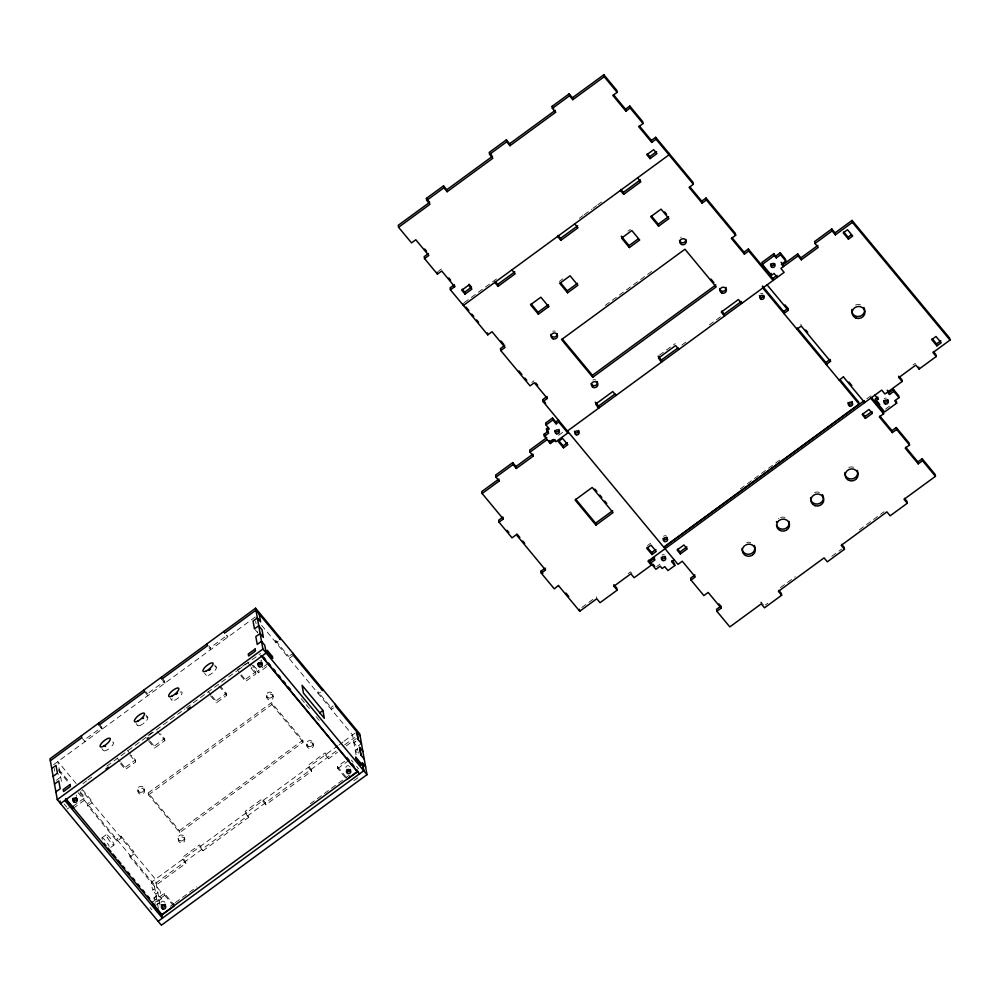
<?xml version="1.0" encoding="UTF-8"?>
<svg xmlns="http://www.w3.org/2000/svg" width="1000" height="1000" viewBox="0 0 1000 1000"><rect width="100%" height="100%" fill="white"/><g stroke="black" fill="none" stroke-linecap="round" stroke-linejoin="round"><path stroke-width="0.75" stroke-dasharray="5 3.75" d="M438.137 271.388L441.35 269.025M464.263 302.562L499.375 276.85M579.338 218.3L583.038 215.588M584.275 214.688L591.675 209.262M592.913 208.35L596.625 205.637M597.85 204.737L601.562 202.025M559.4 281.4L562.837 278.875M628.062 231.112L630.363 229.438M605.262 305.375L654.375 269.413M531.838 382.35L533.987 380.788M99.362 724.212L101.8 727.163L84.663 739.712L85.013 741.663L81.762 737.738M144.588 691.725L147.838 695.65L147.487 693.7L164.625 681.15L162.188 678.213M209.062 647.712L210.662 649.65L210.312 647.7L227.463 635.138L227.8 637.1L226.175 635.138M53.6 764.663L255.45 616.85M56.375 780.25L60.663 777.113L57.413 773.188M659.338 355.238L675.25 343.587M278.225 641.175L276.075 642.738L275.725 640.788L277.875 639.212M152.113 732.513L146.387 736.712L149.325 740.25M246.562 663.35L237.387 670.075L240.325 673.612M82.925 783.637L86.713 780.863M87.975 779.95L91.75 777.175M106.875 766.1L185.012 708.888M186.275 707.962L236.675 671.05M237.938 670.125L260.625 653.512M558.6 435.312L563.462 431.75M681.8 345.087L688.1 340.475M709.362 324.9L720.487 316.762M146.725 738.662L149.025 736.988M67.125 809.075L69.275 807.513M135.325 760L135.675 761.95L125.35 769.513L125 767.562L135.325 760L131.412 755.275M164.537 738.6L164.887 740.562L154.562 748.112L154.225 746.162L164.537 738.6L160.625 733.875M226.325 693.363L226.675 695.312L216.35 702.875L216 700.913L226.325 693.363L220.45 686.263M255.55 671.963L255.888 673.913L245.575 681.475L245.225 679.525L255.55 671.963L251.625 667.237M73.025 806.338L85.013 797.562L79.55 790.962M266.812 666.637L258.412 672.788L258.075 670.837L262.863 667.312M264.062 666.438L268.863 662.925M73.362 808.3L85.363 799.513L85.013 797.562M82.4 789.562L91.688 800.775L87.413 803.913L87.75 805.863L117.025 841.188L121.312 838.05L120.962 836.087L116.688 839.237L117.025 841.188M293.375 655.3L289.088 658.438L288.738 656.475L293.025 653.337M87.75 805.863L92.037 802.725L91.688 800.775M148.175 792.95L271.588 702.588L302.812 740.263L303.15 742.212L179.75 832.575L148.525 794.912L148.175 792.95L179.412 830.625L179.75 832.575M148.525 794.912L271.925 704.538L271.588 702.588M102.037 837.763L106.325 834.625M320.5 692.188L318.363 693.75L318.012 691.8L331.025 707.5L331.375 709.45L333.512 707.875M110.75 847.412L113.963 845.062M120.962 836.087L133.975 851.787L129.688 854.925L130.037 856.888L154.45 886.338L185.863 863.325L185.525 861.375L182.262 857.45L199.4 844.9L202.662 848.825L203 850.775L248.688 817.325L248.35 815.375L245.087 811.45L262.238 798.9L265.487 802.812L265.837 804.775L311.525 771.312L311.175 769.362L307.913 765.438L325.062 752.887L328.312 756.812L328.663 758.763L337.45 752.325M331.025 707.5L333.162 705.925M130.037 856.888L134.325 853.75L133.975 851.787M179.412 830.625L302.812 740.263M337.975 745.638L151.188 882.387L152.587 890.188L156.875 887.05L155.475 879.25L81.812 790.4M339.225 744.725L343 741.963M344.25 741.038L356.812 731.838M158.375 908.363L154.1 884.375L337.1 750.375M344.65 744.85L354.7 737.487M346.25 745.888L356.3 738.525M353.913 742.75L356.062 741.175M160.1 905.2L156.875 887.05L160.125 890.962L155.838 894.1L152.575 890.163L154 889.125M358.237 745.888L361.45 743.538M355.312 750.562L357.45 749M152.387 902.087L164.387 893.3L173.487 904.287M345.075 777.325L337.788 768.538L337.438 766.575L344.637 761.312M155.137 902.288L164.737 895.263L164.387 893.3M337.788 768.538L348.587 760.625M161.513 898.787L157.225 901.925L153.963 897.975L158.262 894.85L161.513 898.787L160.125 890.962M156.425 904.95L159.637 902.588L155.338 905.713M647.475 545.538L650.688 543.188M170.387 906.25L174.175 903.487M175.438 902.562L196.85 886.875M310.275 803.812L349.338 775.212M740.275 488.925L780.6 459.4M581.812 607.5L593.987 598.587M628.112 573.625L630.538 571.85L632.975 574.788M866.762 398.837L872.85 394.375M913.062 364.963L915.487 363.188M353.862 780.725L359.588 776.562M656.65 566.562L659.862 564.212M885.525 409.087L890.325 405.575M780.5 587.575L795.325 576.725M859.388 529.812L884.075 511.737M765.375 604.963L767.825 603.175M831.875 556.275L841.663 549.1M355.337 741.688L353.9 742.725L357.175 746.675L357.863 750.575M357.212 749.15L355.288 750.537L358.562 754.488L358.1 751.888M156.838 895.888L153.963 897.975L155.125 904.438M763.337 604.875L760.9 601.938L761.237 603.888M275.725 640.788L288.738 656.475M261.663 625.35L352.512 734.95L356.675 758.275M255.275 629.875L257.712 632.825L257.25 630.212M301.188 698.662L305.15 703.45M306.15 704.65L310.113 709.438M316.075 716.625L320.05 721.425M351.388 760.15L353.125 762.237M356.587 766.425L358.537 768.787M253.512 665.337L258.075 670.837M337.438 766.575L346.55 777.562M251.137 664L258.412 672.788M328.663 758.763L325.4 754.837L325.062 752.887M247.712 662.513L250.65 666.05M251 668.012L255.888 673.913M271.925 704.538L303.15 742.212M241.3 674.8L245.225 679.525M240.675 675.562L245.575 681.475M208.688 645.738L210.312 647.7M311.525 771.312L308.263 767.387L307.913 765.438M214.613 665.1L216.238 667.062M218.837 685.863L226.675 695.312M204.662 673.375L206.3 675.337M208.175 691.462L211.112 695.013M212.087 696.188L216 700.913M210.475 695.775L216.35 702.875M162.537 680.163L164.975 683.1L164.625 681.15M265.837 804.775L262.575 800.85L262.238 798.9M170.387 698.475L172.013 700.438M145.863 691.737L147.487 693.7M248.688 817.325L245.438 813.4L245.087 811.45M146.05 715.3L147.688 717.262M157.05 731.1L164.887 740.562M136.113 723.575L137.738 725.537M150.3 741.438L154.225 746.162M148.688 741.025L154.562 748.112M127.487 750.537L130.425 754.087M129.8 754.862L135.675 761.95M99.712 726.162L102.15 729.112L101.8 727.163M203 850.775L199.75 846.85L199.4 844.9M120.1 761.65L117.163 758.1L117.513 760.05M121.088 762.825L125 767.562M120.45 763.6L125.35 769.513M101.838 748.675L103.462 750.638M185.863 863.325L182.613 859.4L182.262 857.45M76.15 783.55L57.888 761.525L62.038 784.85M79.9 792.913L85.363 799.513M164.737 895.263L172.925 905.15M58.788 769.388L69.513 782.337M78.112 792.7L154.1 884.375M58.4 770.462L68.012 782.05M64.175 803.988L66.787 807.125M150.05 907.588L151.788 909.675M800.888 324.1L801.237 326.05M596.425 596.8L596.663 598.1M313 742.913L313.387 745.05A3.237 3.013 -10.1 0 1 308.962 748.35A3.237 3.013 -10.1 0 1 308.212 743.188A3.237 3.013 -10.1 0 1 313.387 745.05M306.637 744.05L307.025 746.188M272.812 694.425L273.188 696.562A3.237 3.013 -10.1 0 1 268.762 699.862A3.237 3.013 -10.1 0 1 268.025 694.7A3.237 3.013 -10.1 0 1 273.188 696.562M255.625 621.112L256.087 623.713M266.45 695.562L266.825 697.7M184.425 837.325L184.8 839.463A3.237 3.013 -10.1 0 1 180.375 842.763A3.237 3.013 -10.1 0 1 179.638 837.6A3.237 3.013 -10.1 0 1 184.8 839.463M178.062 838.462L178.438 840.6M144.1 788.675L144.475 790.825A3.237 3.013 -10.1 0 1 140.05 794.112A3.237 3.013 -10.1 0 1 139.312 788.95A3.237 3.013 -10.1 0 1 144.475 790.825M137.738 789.812L138.112 791.963M54.288 768.55L54.75 771.137M855.562 305.075A6.475 6.012 -10.1 0 1 861.062 305.038M592.875 380A3.237 3.013 -10.1 0 1 595.8 379.988M552.737 331.262A3.237 3.013 -10.1 0 1 555.3 331.262M680.588 237.525A3.237 3.013 -10.1 0 1 681.263 237.1M102.587 839.887A6.475 1.113 53.8 0 1 102.463 839.625M102.075 838.725A6.475 1.113 53.8 0 1 104.338 839.375A6.475 1.113 53.8 0 1 109.25 846.338M848.787 467.45A6.475 6.012 -10.1 0 1 854.287 467.537M778.512 518.688A6.475 6.012 -10.1 0 1 778.838 518.438M780.612 517.513A6.475 6.012 -10.1 0 1 784.987 517.45M814.513 492.55A6.475 6.012 -10.1 0 1 819.638 492.488M746.725 542.487A6.475 6.012 -10.1 0 1 750.713 542.55M662.062 555.037A2.163 2 -10.1 0 1 664.488 555M663.587 536.275A2.163 2 -10.1 0 1 666.637 536.237M760.575 293.725A2.163 2 -10.1 0 1 762.887 293.762M884.163 398.775A2.163 2 -10.1 0 1 886.263 398.113M112.55 742.062A6.475 2.112 -39.7 0 1 109.488 748.363M108.525 749.075A6.475 2.112 -39.7 0 1 103.725 748.675M214.963 666.8A6.475 2.112 -39.7 0 1 215.438 669.875A6.475 2.112 -39.7 0 1 208.962 675.15A6.475 2.112 -39.7 0 1 206.337 673.838M179.95 692.1A6.475 2.112 -39.7 0 1 181.45 694.55A6.475 2.112 -39.7 0 1 174.775 700.212A6.475 2.112 -39.7 0 1 172.162 698.713M146.175 717.05A6.475 2.112 -39.7 0 1 147.6 718.875A6.475 2.112 -39.7 0 1 143.125 723.75M142.475 724.2A6.475 2.112 -39.7 0 1 137.875 723.812M259.95 660.888A2.163 2 -10.1 0 1 261.087 661.225M345.85 767.525A2.163 2 -10.1 0 1 348.738 765.788M349.525 766.237A2.163 2 -10.1 0 1 350.025 766.975M160.925 902.537A2.163 2 -10.1 0 1 164.975 902.487M261.438 660.013A2.163 2 -10.1 0 1 261.637 661.225M76 795.013A2.163 2 -10.1 0 1 76.612 796.237M180.025 840.8A3.237 3.013 -10.1 0 0 184.45 837.513A3.237 3.013 -10.1 0 0 179.288 835.65A3.237 3.013 -10.1 0 0 180.025 840.8M308.612 746.388A3.237 3.013 -10.1 0 0 313.038 743.1A3.237 3.013 -10.1 0 0 307.863 741.237A3.237 3.013 -10.1 0 0 308.612 746.388M139.7 792.163A3.237 3.013 -10.1 0 0 144.137 788.863A3.237 3.013 -10.1 0 0 138.963 787A3.237 3.013 -10.1 0 0 139.7 792.163M268.412 697.9A3.237 3.013 -10.1 0 0 272.85 694.613A3.237 3.013 -10.1 0 0 267.675 692.75A3.237 3.013 -10.1 0 0 268.412 697.9M107.287 837.5A6.475 1.113 53.8 0 0 113.9 845.088A6.475 1.113 53.8 0 0 109.237 836.925A6.475 1.113 53.8 0 0 107.287 837.5"/><path stroke-width="1.5" d="M778.85 590.363L781.287 593.312L781.637 595.262L764.5 607.812L761.237 603.888L729.825 626.9L716.888 611.287L721.175 608.15L708.162 592.45L703.875 595.588L691 580.062L695.288 576.925L682.275 561.225L677.987 564.362L543.05 401.575L547.337 398.438L534.325 382.738L530.05 385.875L500.775 350.562L505.05 347.425L492.038 331.725L487.762 334.862L450.425 289.812L454.7 286.675L441.7 270.988L437.413 274.125L424.538 258.587L428.825 255.45L415.812 239.762L411.525 242.9L398.587 227.288L430 204.275L426.75 200.362L426.4 198.4L443.537 185.85L446.788 189.775L447.137 191.725L492.825 158.275L489.575 154.35L489.225 152.4L506.362 139.85L509.613 143.775L509.963 145.725L555.65 112.238M555.65 112.263L552.4 108.338L552.05 106.388L569.188 93.837L572.438 97.762L572.788 99.712L604.2 76.712L603.85 74.763L572.438 97.762M426.75 200.362L443.888 187.8L443.537 185.85M489.575 154.35L506.712 141.8L506.362 139.85M552.4 108.338L569.538 95.787L569.188 93.837M446.788 189.775L492.475 156.325M509.613 143.775L555.3 110.312M603.85 74.763L616.8 90.375L617.15 92.325L612.863 95.463L625.875 111.163L630.15 108.025L629.812 106.062L625.525 109.213L625.875 111.163M428.475 253.5L424.188 256.637L424.538 258.587M629.812 106.062L642.675 121.6L643.025 123.55L638.737 126.688L651.75 142.387L656.038 139.25L655.688 137.3L651.4 140.438L651.75 142.387M465.012 294.137L461.763 290.212L468.612 285.188L471.875 289.113L465.012 294.137L464.663 292.175L471.525 287.162L469.087 284.212M650.062 158.625L646.812 154.7L653.662 149.675L656.925 153.6L650.062 158.625L649.712 156.662L656.575 151.65M511.912 269.875L515.163 273.8L498.025 286.35L497.675 284.4L514.825 271.85M574.738 223.875L578 227.8L560.85 240.35L560.513 238.388L577.65 225.837M637.562 177.862L640.825 181.788L623.675 194.338L623.337 192.387L640.475 179.838M655.688 137.3L693.025 182.338L693.375 184.288L689.087 187.425L702.1 203.125L706.388 199.988L706.038 198.038L701.75 201.175L702.1 203.125M538.362 314.2L538.025 312.25L548.337 304.688L548.688 306.637L538.362 314.2L530.525 304.75L540.85 297.188L548.688 306.637M567.587 292.812L559.75 283.35L570.062 275.788L577.9 285.25L567.587 292.812L567.238 290.85L577.562 283.3M629.375 247.562L621.538 238.113L631.85 230.55L639.688 240L629.375 247.562L629.025 245.613L638.2 238.888M658.587 226.175L650.75 216.713L661.075 209.15L668.913 218.612L658.587 226.175L658.238 224.213L668.562 216.65M504.712 345.462L500.425 348.6L500.775 350.562M706.038 198.038L735.312 233.35L735.662 235.3L731.375 238.438L744.388 254.137L748.675 251L748.325 249.05L744.038 252.188L744.388 254.137M255.613 608.212L50 758.787L57.275 799.65L161.388 925.238L367 774.675L359.725 733.812L255.613 608.212L262.9 649.075L367 774.675M543.05 401.575L542.712 399.625L546.987 396.475L547.337 398.438M50.35 760.738L81.762 737.738L81.412 735.788M207.062 643.775L207.413 645.725L161.725 679.175L161.375 677.225M51.737 768.512L56.013 765.375L57.413 773.188L53.125 776.325M592.775 377.275L561.538 339.6L684.95 249.237L716.175 286.9L592.775 377.275L592.425 375.312L715.825 284.95M775.95 255.963L780.238 252.825L780.588 254.788L776.3 257.925L774 253.612L762 262.4L762.35 264.35L771.45 275.338L774.025 273.463L777.275 277.387L776.938 275.425M555.788 421.925L558.362 420.037L558.713 421.987L556.138 423.875L555.788 421.925L552.537 418L545.688 423.013L546.025 424.963L549.288 428.888L546.712 430.775L548.663 433.125L544.375 436.262L550.425 443.512L555.288 439.938M762.35 264.35L774.35 255.562L774 253.612M54.5 784.062L58.788 780.925L60.175 788.737L55.9 791.875M546.025 424.963L552.888 419.95L552.537 418M548.075 427.562L546.362 428.825L546.712 430.775M544.375 436.262L544.025 434.312L548.312 431.175M780.238 252.825L785.438 259.113L785.788 261.062L781.5 264.2L783.45 266.55L781.15 262.25M515.975 466.525L532.938 454.1L533.288 456.062L516.325 468.475L515.975 466.525L512.725 462.6L495.588 475.15L495.938 477.1L499.188 481.025L482.137 493.512L503.288 519.012L499 522.15L512.013 537.85L516.287 534.712L545.562 570.025L541.287 573.162L554.3 588.862L558.525 585.4M546.825 437.625L529.675 450.175L530.025 452.137L533.288 456.062M782.987 264.688L797.675 253.938L800.925 257.863L801.275 259.812L818.225 247.4L814.975 243.475L814.625 241.513L831.762 228.962L835.025 232.887L835.375 234.85L852.412 222.362L852.062 220.413L835.025 232.887M495.938 477.1L513.075 464.55L512.725 462.6M530.025 452.137L547.163 439.588M797.675 253.938L798.025 255.888L780.888 268.438L784.137 272.362L567.463 431.025L567.812 432.975L555.825 441.763L553.862 439.412L549.587 442.55L549.237 440.588M814.975 243.475L832.113 230.925L831.762 228.962M57.275 799.65L262.9 649.075M552.513 439.775L550.075 441.55L550.425 443.512M597.362 406.925L615.013 394M660.375 360.775L678.025 347.863M723.388 314.637L741.025 301.712M748.675 251L773.088 280.45L772.738 278.5L776.475 275.763M800.925 257.863L817.887 245.438M105.962 768.975L108.488 767.138M187.875 708.988L190.4 707.15M563.488 447.812L558.275 441.538L562.562 438.4L567.775 444.675L563.488 447.812L563.138 445.863L567.425 442.725M848.438 239.15L843.225 232.875L847.513 229.737L852.712 236.012L848.438 239.15L848.088 237.2L851.3 234.85M787.887 308.4L783.6 311.537L783.95 313.488L788.225 310.35L787.887 308.4L785 304.925M796.963 329.188L801.237 326.05L830.512 361.362L826.237 364.5L825.888 362.55L830.163 359.412L830.512 361.362M319.725 712.825L322.938 710.475L302.087 685.325L303.475 693.125L324.325 718.288L322.938 710.475M595.925 525.138L575.075 499.988L592.2 487.45L613.05 512.6L595.925 525.138L595.575 523.188L612.7 510.65M541.287 573.162L540.938 571.213L544.15 568.862M839.237 380.2L843.475 376.737M651.963 554.55L646.75 548.275L651.038 545.138L656.25 551.413L651.963 554.55L651.612 552.6L655.9 549.462M936.912 345.887L931.7 339.613L935.987 336.475L941.188 342.75L936.912 345.887L936.562 343.938L940.85 340.8M356.9 769.675L357.25 771.625L161.912 914.663L65.638 798.512M663.75 547.175L859.087 404.137L858.737 402.188L839.875 379.438M346.887 779.525L356.337 772.638M356.325 772.625L358.038 771.363M864.05 400.812L664.7 546.8L665.05 548.75M558.575 585.725L579.725 611.237L596.775 598.75L600.037 602.7L617.175 590.138L616.825 588.188L614.388 585.237M617.175 590.138L613.913 586.2L630.862 573.787L634.138 577.725L651.275 565.175L650.925 563.225M651.275 565.175L648 561.237L881.737 390.1L884.987 394.025L902.125 381.475L898.863 377.537L915.812 365.112L919.087 369.062L936.225 356.512L935.875 354.562L933.438 351.613M852.062 220.413L949.65 338.125L950 340.087L932.95 352.562L936.225 356.512M158.112 921.3L363.75 770.75L362.362 762.975L365.613 766.9M654.663 557.938L650.375 561.075L650.725 563.025L655 559.888L653.05 557.537M875.562 400.938L878.138 399.05L877.788 397.1L875.212 398.975L875.562 400.938L884.675 411.925L896.663 403.137L896.312 401.188M893.45 389.412L893.8 391.362L889.513 394.5L889.163 392.55L893.45 389.412L898.65 395.688L899 397.638L894.712 400.775L896.663 403.137M680.362 553.925L677.113 550L683.962 544.987L687.225 548.913L680.362 553.925L680.013 551.975L686.875 546.95M865.413 418.425L865.062 416.463L871.925 411.45L872.275 413.4L865.413 418.425L862.163 414.5L869.013 409.475L872.275 413.4M674.163 559.738L671.587 561.613L674.837 565.538L667.987 570.562L664.737 566.638L662.163 568.525L660.212 566.163L655.925 569.3L648.487 560.275M871.312 397.425L883.263 411.838L883.612 413.787L879.325 416.925L892.337 432.625L896.625 429.487L896.275 427.537L891.988 430.675L892.337 432.625M694.938 574.963L690.662 578.1L691 580.062M896.275 427.537L909.15 443.062L909.5 445.012L905.212 448.15L918.225 463.85L922.5 460.712L922.163 458.762L917.875 461.9L918.225 463.85M718.962 603.95L720.825 606.188L716.538 609.325L716.888 611.287M922.163 458.762L935.1 474.375L935.45 476.325L904.038 499.325L907.288 503.25L890.15 515.8L886.9 511.875L841.213 545.337L844.463 549.263L827.325 561.812L824.062 557.888L778.388 591.337L781.637 595.262M852.412 222.362L950 340.087M843.75 231.962L848.088 237.2M932.225 338.7L936.562 343.938M832.113 230.925L835.375 234.85M899.338 376.575L901.775 379.525L902.125 381.475M798.025 255.888L801.275 259.812M780.588 254.788L785.788 261.062M893.8 391.362L899 397.638M887.212 390.2L889.163 392.55M774.35 255.562L776.3 257.925M887.562 392.15L889.513 394.5M874.875 395.125L878.138 399.05M877.038 401.175L879.762 404.475M748.325 249.05L772.738 278.5M604.2 76.712L617.15 92.325M630.15 108.025L643.025 123.55M656.038 139.25L693.375 184.288M706.388 199.988L735.662 235.3M870.675 398.175L883.612 413.787M896.625 429.487L909.5 445.012M922.5 460.712L935.45 476.325M613.438 94.625L625.525 109.213M639.325 125.85L651.4 140.438M689.675 186.6L701.75 201.175M731.963 237.613L744.038 252.188M879.912 416.1L891.988 430.675M905.725 447.238L917.875 461.9M805.775 329.988L807.725 332.337M848.95 382.062L851.825 385.538M767.087 284.85L788.225 310.35M843.525 377.062L864.675 402.575L864.325 400.613M784.287 312.375L762.45 286.025L762.8 287.987L859.087 404.137M797.2 327.938L826.975 363.862M647.275 153.725L649.712 156.662M862.625 413.525L865.062 416.463M904.5 498.35L906.938 501.3L907.288 503.25M569.538 95.787L572.788 99.712M664.638 211.925L666.6 214.288M710.95 279.062L713.875 282.6M651.375 215.938L658.238 224.213M552.05 106.388L553.675 108.35M620.887 189.438L623.337 192.387M721.75 311.112L724.188 314.05L724.538 316.012L721.287 312.087L738.425 299.538L741.675 303.45L741.325 301.5M620.425 190.413L623.675 194.338M621.188 236.15L629.025 245.613M841.675 544.362L844.112 547.3L844.463 549.263M506.712 141.8L509.963 145.725M678.85 349.462L675.6 345.538L658.45 358.088L661.712 362.013L661.363 360.062L658.112 356.138M490.037 153.375L491.662 155.338M558.062 235.45L560.513 238.388M557.6 236.425L560.85 240.35M560.375 282.587L567.238 290.85M443.888 187.8L447.137 191.725M616.025 395.475L612.762 391.55L595.625 404.1L598.888 408.025L598.538 406.062L595.275 402.137M562.175 338.825L592.425 375.312M531.163 303.975L538.025 312.25M426.4 198.4L429.65 202.325L398.237 225.325L398.587 227.288M495.238 281.45L497.675 284.4M494.775 282.425L498.025 286.35M462.225 289.237L464.663 292.175M677.575 549.038L680.013 551.975M424.762 249.013L426.613 251.262M448.787 278L450.637 280.238M500.988 340.988L503.775 344.35M535.837 383.025L537.7 385.275M465.938 307.013L468.875 310.538M471.8 314.075L473.75 316.425M476.675 319.962L478.625 322.312M518.962 370.975L521.888 374.5M524.812 378.038L526.775 380.387M542.712 399.625L545.638 403.15M558.713 421.987L567.812 432.975M672.05 560.65L674.488 563.587L674.837 565.538M552.888 419.95L556.138 423.875M558.8 440.625L563.138 445.863M647.275 547.362L651.612 552.6M594.837 489.087L596.825 491.475M599.8 495.075L601.788 497.475M604.763 501.062L606.75 503.462M652.975 564.212L654.712 566.3M544.025 434.312L545.763 436.413M575.725 499.225L595.575 523.188M513.075 464.55L516.325 468.475M516.925 533.938L519.85 537.463M522.775 541L524.725 543.35M565.925 593.05L568.8 596.525M507.013 530.288L508.875 532.537M540.938 571.213L542.8 573.45M360.075 735.763L335.662 706.312L335.312 704.362M361.45 743.538L358.188 739.6L356.8 731.812L358.2 739.613M362.85 751.35L359.588 747.425L360.975 755.163L364.225 759.087M263.6 657.113L265.587 659.5M268.562 663.1L270.55 665.487M273.525 669.087L275.512 671.475M278.488 675.075L280.475 677.463M283.45 681.062L285.438 683.45M288.412 687.05L290.4 689.438M346.975 757.7L348.963 760.088M351.938 763.688L353.925 766.075M261.863 656.137L359.45 773.863M260.975 655.462L357.25 771.625M104 843.263L105.988 845.65M107.975 848.05L110.95 851.637M112.938 854.038L115.913 857.625M117.9 860.025L120.875 863.612M122.863 866.012L124.838 868.4M127.825 872L129.812 874.388M132.787 877.987L134.775 880.375M137.75 883.975L139.738 886.363M142.713 889.963L144.7 892.35M147.675 895.95L149.662 898.337M66.213 799.663L73.362 808.3L73.025 806.338M64.812 800.438L162.4 918.162L161.713 914.287M918.737 367.113L919.087 369.062M771.112 273.387L771.45 275.338M668.637 152.912L668.975 154.863L463.363 305.438L463.013 303.475M720.825 606.188L721.175 608.15M579.375 609.275L579.725 611.237M545.225 568.075L545.438 569.3M487.413 332.912L487.762 334.862M499.188 481.025L498.837 479.075L481.788 491.55L482.137 493.512M503.288 519.012L502.938 517.062L498.65 520.2L499 522.15M454.7 286.675L454.363 284.725L450.075 287.863L450.425 289.812M437.062 272.162L437.413 274.125M359.6 747.425L360.975 755.163M322.3 688.662L322.65 690.612L293.375 655.3L293.025 653.337M280.012 637.65L280.363 639.6L255.963 610.175L224.55 633.175L224.2 631.225M259.212 614.087L260.6 621.862L257.35 617.938L253.062 621.075L254.462 628.9L258.738 625.763L262 629.688L263.375 637.413L260.125 633.488L255.837 636.625L257.225 644.438L261.512 641.3L264.762 645.225L266.15 653L60.538 803.575L60.075 800.975M144.238 689.775L144.588 691.725L98.9 725.188L98.55 723.238M173.487 904.287L173.837 906.25L161.838 915.037L152.738 904.05L152.387 902.087M154.338 904.45L154.688 906.4M362.362 762.975L363.738 770.725M898.637 376.238L898.863 377.537M613.688 584.913L613.913 586.2M864.562 309.35A6.475 6.012 -10.1 0 1 858.062 316.537A6.475 6.012 -10.1 0 1 851.875 309.413M863.913 307.575A6.475 6.012 -10.1 0 1 864.475 308.975M597.263 381.475A3.237 3.013 -10.1 0 1 595.288 385.513A3.237 3.013 -10.1 0 1 591.15 383.525M725.975 287.425A3.237 3.013 -10.1 0 1 723.388 291.225A3.237 3.013 -10.1 0 1 719.638 288.55M557.15 333.562A3.237 3.013 -10.1 0 1 554.375 337.013A3.237 3.013 -10.1 0 1 550.75 334.513M685.875 239.488A3.237 3.013 -10.1 0 1 683.088 242.75A3.237 3.013 -10.1 0 1 679.5 240.438M774.7 263.538A2.163 2 -10.1 0 1 770.475 264.088M559.025 429.45A2.163 2 -10.1 0 1 557.425 431.863A2.163 2 -10.1 0 1 554.837 430.513M779.188 520.4A6.475 6.012 -10.1 0 1 789.45 523.95A6.475 6.012 -10.1 0 1 781.087 530.887A6.475 6.012 -10.1 0 1 778.562 520.9M745.575 545.062A6.475 6.012 -10.1 0 1 753.025 554.675M752.375 555.138A6.475 6.012 -10.1 0 1 743.662 553.975A6.475 6.012 -10.1 0 1 744.587 545.737M855.55 479.613A6.475 6.012 -10.1 0 1 845.25 475.938A6.475 6.012 -10.1 0 1 853.888 469.2A6.475 6.012 -10.1 0 1 855.863 479.363M857.613 471.55A6.475 6.012 -10.1 0 1 851.637 478.963A6.475 6.012 -10.1 0 1 844.875 472.475M857.25 470.475A6.475 6.012 -10.1 0 1 857.513 471.188M788.95 521.388A6.475 6.012 -10.1 0 1 784.475 528.913A6.475 6.012 -10.1 0 1 776.525 524.925M776.45 521.925A6.475 6.012 -10.1 0 1 776.562 521.55M754.675 546.487A6.475 6.012 -10.1 0 1 749.4 554.188A6.475 6.012 -10.1 0 1 742 548.538M754.237 545.438A6.475 6.012 -10.1 0 1 754.55 546.125M822.962 495.575A6.475 6.012 -10.1 0 1 817.962 503.988A6.475 6.012 -10.1 0 1 810.6 497.575M822.387 494.588A6.475 6.012 -10.1 0 1 822.6 494.9M665.4 556.462A2.163 2 -10.1 0 1 661.275 557.5M667.237 537.463A2.163 2 -10.1 0 1 663.112 538.5M578.725 430.475A2.163 2 -10.1 0 1 577 432.912A2.163 2 -10.1 0 1 574.5 431.287M763.812 295.475A2.163 2 -10.1 0 1 761.637 297.45A2.163 2 -10.1 0 1 759.5 295.538M852.163 401.475A2.163 2 -10.1 0 1 850.65 404.113A2.163 2 -10.1 0 1 848 402.525M887.837 399.487A2.163 2 -10.1 0 1 886.275 402.025A2.163 2 -10.1 0 1 883.662 400.55M142.938 718.6A6.475 2.112 -39.7 0 1 143.588 718.2M105.325 746.538A6.475 2.112 -39.7 0 1 105.588 746.263M208.988 670.4A6.475 2.112 -39.7 0 1 209.587 669.862M209.887 669.6A6.475 2.112 -39.7 0 1 210.525 669.1M175.925 694.45A6.475 2.112 -39.7 0 1 176.575 693.962M177.213 693.5A6.475 2.112 -39.7 0 1 177.537 693.288M165.325 904.438A2.163 2 -10.1 0 1 161.5 906.3M76.963 798.438A2.163 2 -10.1 0 1 74.787 800.425A2.163 2 -10.1 0 1 72.663 798.5M261.925 662.463A2.163 2 -10.1 0 1 260.338 664.862A2.163 2 -10.1 0 1 257.75 663.512M350.438 769.45A2.163 2 -10.1 0 1 346.438 770.713M348.825 769.513A2.163 2 -10.1 0 1 346.987 769.488M164.537 904.5A2.163 2 -10.1 0 1 161.5 904.725M260.812 662.513A2.163 2 -10.1 0 1 258.512 662.75M76.3 797.45A2.163 2 -10.1 0 1 73.463 798.263M70.088 784.525L63.225 789.55L63.575 791.5L70.438 786.488L70.088 784.525M255.138 649.013L248.275 654.038L248.625 655.987L255.487 650.975L255.138 649.013M272.4 656.55L267.2 650.275L267.55 652.225L272.75 658.512L272.4 656.55M360.875 763.288L355.675 757.013L356.025 758.962L361.225 765.25L360.875 763.288M855.925 318.038A6.475 6.012 -10.1 0 0 864.963 311.675A6.475 6.012 -10.1 0 0 854.737 307.688A6.475 6.012 -10.1 0 0 855.925 318.038M681.775 244.55A3.237 3.013 -10.1 0 0 686.213 241.25A3.237 3.013 -10.1 0 0 681.038 239.387A3.237 3.013 -10.1 0 0 681.775 244.55M593.387 387.45A3.237 3.013 -10.1 0 0 597.825 384.162A3.237 3.013 -10.1 0 0 592.65 382.287A3.237 3.013 -10.1 0 0 593.387 387.45M553.062 338.8A3.237 3.013 -10.1 0 0 557.5 335.513A3.237 3.013 -10.1 0 0 552.325 333.65A3.237 3.013 -10.1 0 0 553.062 338.8M721.975 293.038A3.237 3.013 -10.1 0 0 726.4 289.75A3.237 3.013 -10.1 0 0 721.225 287.887A3.237 3.013 -10.1 0 0 721.975 293.038M772.113 267.337A2.163 2 -10.1 0 0 775.025 265.113A2.163 2 -10.1 0 0 771.562 263.913A2.163 2 -10.1 0 0 772.113 267.337M556.475 433.762A2.163 2 -10.1 0 0 559.388 431.538A2.163 2 -10.1 0 0 555.925 430.337A2.163 2 -10.1 0 0 556.475 433.762M814.987 505.662A6.475 6.012 -10.1 0 0 823.75 498.975A6.475 6.012 -10.1 0 0 813.35 495.375A6.475 6.012 -10.1 0 0 814.987 505.662M662.812 560.525A2.163 2 -10.1 0 0 665.738 558.288A2.163 2 -10.1 0 0 662.275 557.087A2.163 2 -10.1 0 0 662.812 560.525M664.65 541.512A2.163 2 -10.1 0 0 667.575 539.288A2.163 2 -10.1 0 0 664.112 538.088A2.163 2 -10.1 0 0 664.65 541.512M576.175 434.775A2.163 2 -10.1 0 0 579.1 432.55A2.163 2 -10.1 0 0 575.638 431.35A2.163 2 -10.1 0 0 576.175 434.775M761.213 299.288A2.163 2 -10.1 0 0 764.137 297.05A2.163 2 -10.1 0 0 760.662 295.85A2.163 2 -10.1 0 0 761.213 299.288M849.688 406.025A2.163 2 -10.1 0 0 852.613 403.787A2.163 2 -10.1 0 0 849.137 402.587A2.163 2 -10.1 0 0 849.688 406.025M885.325 403.925A2.163 2 -10.1 0 0 888.238 401.688A2.163 2 -10.1 0 0 884.775 400.487A2.163 2 -10.1 0 0 885.325 403.925M206.4 670.9A6.475 2.112 -39.7 0 0 213.062 663.25A6.475 2.112 -39.7 0 0 204.575 667.688A6.475 2.112 -39.7 0 0 206.4 670.9M137.85 721.1A6.475 2.112 -39.7 0 0 144.5 713.45A6.475 2.112 -39.7 0 0 136.012 717.887A6.475 2.112 -39.7 0 0 137.85 721.1M103.575 746.2A6.475 2.112 -39.7 0 0 110.225 738.55A6.475 2.112 -39.7 0 0 101.737 742.987A6.475 2.112 -39.7 0 0 103.575 746.2M172.125 696A6.475 2.112 -39.7 0 0 178.787 688.35A6.475 2.112 -39.7 0 0 170.3 692.788A6.475 2.112 -39.7 0 0 172.125 696M162.825 909A2.163 2 -10.1 0 0 165.738 906.775A2.163 2 -10.1 0 0 162.275 905.575A2.163 2 -10.1 0 0 162.825 909M74.35 802.262A2.163 2 -10.1 0 0 77.263 800.037A2.163 2 -10.1 0 0 73.8 798.838A2.163 2 -10.1 0 0 74.35 802.262M259.375 666.762A2.163 2 -10.1 0 0 262.3 664.538A2.163 2 -10.1 0 0 258.837 663.337A2.163 2 -10.1 0 0 259.375 666.762M347.85 773.5A2.163 2 -10.1 0 0 350.775 771.275A2.163 2 -10.1 0 0 347.312 770.075A2.163 2 -10.1 0 0 347.85 773.5"/></g></svg>
